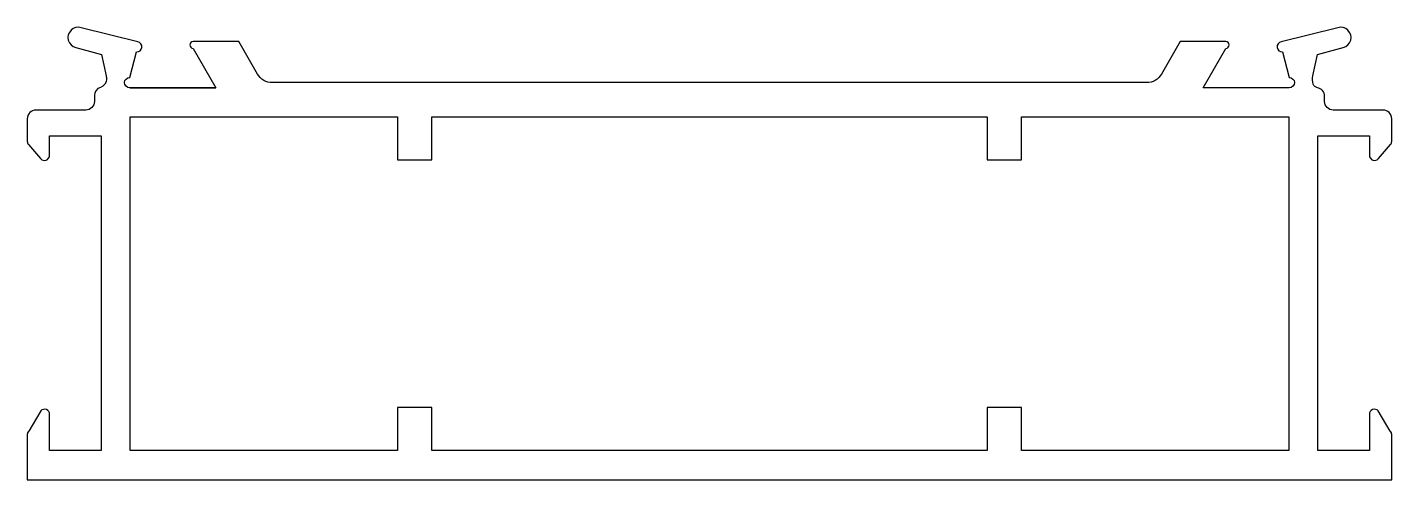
# Model space of a CAD drawing. Extents: x 114.2 to 193.8, y 211.6 to 238.
import ezdxf

# ---------------------------------------------------------------- set-up
doc = ezdxf.new("R2010")
doc.units = 0
doc.layers.add('ERCAN', color=220, linetype='CONTINUOUS')

msp = doc.modelspace()

# ---------------------------------------------------------------- linework, layer by layer
at = {"layer": 'ERCAN', "color": 7}
msp.add_lwpolyline([(118.559, 236.378), (118.818, 235.13, -0.049244), (118.839, 234.934, -0.331382), (118.486, 234.453, 0.329309), (118.133, 233.975), (118.133, 233.631, -0.414214), (117.633, 233.131), (114.723, 233.131, 0.414214), (114.223, 232.631), (114.223, 231.319, 0.178002), (114.294, 231.124), (114.994, 230.301, 0.69779), (115.523, 230.495), (115.523, 231.631), (118.523, 231.631), (118.523, 213.291), (115.523, 213.291), (115.523, 215.397, 0.675294), (115.006, 215.605), (114.306, 214.426, 0.19382), (114.223, 214.218), (114.223, 211.591), (193.8, 211.591), (193.8, 214.218, 0.19382), (193.717, 214.426), (193.017, 215.605, 0.675294), (192.5, 215.397), (192.5, 213.291), (189.5, 213.291), (189.5, 231.631), (192.5, 231.631), (192.5, 230.495, 0.69779), (193.029, 230.301), (193.729, 231.124, 0.178002), (193.8, 231.319), (193.8, 232.631, 0.414214), (193.3, 233.131), (190.39, 233.131, -0.414214), (189.89, 233.631), (189.89, 233.94, 0.370066), (189.467, 234.434, -0.291231), (189.224, 234.647, -0.12273), (189.205, 235.13), (189.464, 236.378), (190.974, 236.775, 1.019099), (190.662, 237.933), (187.347, 237.111, 0.888706), (187.423, 236.52), (187.829, 235.031, -1), (187.829, 234.431), (182.796, 234.431), (184.124, 236.731, 1), (184.124, 237.131), (181.468, 237.131), (180.371, 235.231, -0.267949), (179.505, 234.731), (128.518, 234.731, -0.267949), (127.652, 235.231), (126.555, 237.131), (123.899, 237.131, 1), (123.899, 236.731), (125.227, 234.431), (120.194, 234.431), (125.227, 234.431), (120.194, 234.431, -1), (120.194, 235.031), (120.6, 236.52, 0.888706), (120.676, 237.111), (117.361, 237.933, 1.019099), (117.049, 236.775)], format="xyb", close=True, dxfattribs=at)
msp.add_lwpolyline([(172.2, 213.291), (172.2, 215.791), (170.2, 215.791), (170.2, 213.291), (137.823, 213.291), (137.823, 215.791), (135.823, 215.791), (135.823, 213.291), (120.223, 213.291), (120.223, 232.731), (135.823, 232.731), (135.823, 230.231), (137.823, 230.231), (137.823, 232.731), (170.2, 232.731), (170.2, 230.231), (172.2, 230.231), (172.2, 232.731), (187.8, 232.731), (187.8, 213.291)], close=True, dxfattribs=at)

doc.saveas('drawing.dxf')
